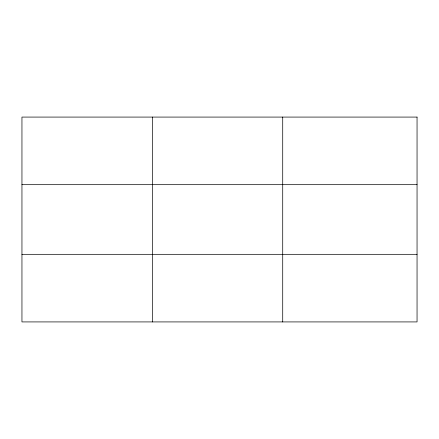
<?xml version="1.0" encoding="UTF-8"?>
<svg xmlns="http://www.w3.org/2000/svg" width="439" height="439" viewBox="0 0 439 439"><rect width="100%" height="100%" fill="white"/><g stroke="black" fill="none" stroke-linecap="round" stroke-linejoin="round"><path stroke-width="0.66" d="M152.333 117.081L152.333 321.919M282.716 117.081L282.716 321.919M21.95 184.676L417.05 184.676M21.95 254.324L417.05 254.324M417.05 117.081L417.05 321.919L21.95 321.919L21.95 117.081L417.05 117.081"/></g></svg>
